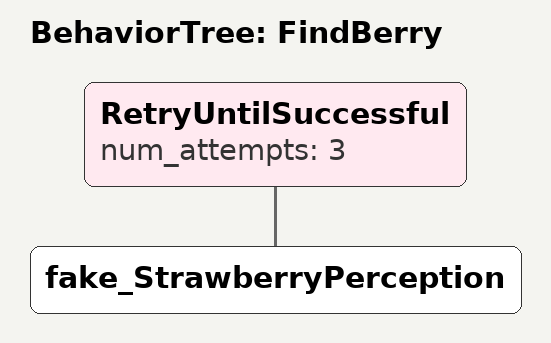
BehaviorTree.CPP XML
<root BTCPP_format="4">
  <BehaviorTree ID="FindBerry">
    <RetryUntilSuccessful num_attempts="3">
      <fake_StrawberryPerception/>
    </RetryUntilSuccessful>
  </BehaviorTree>
</root>
